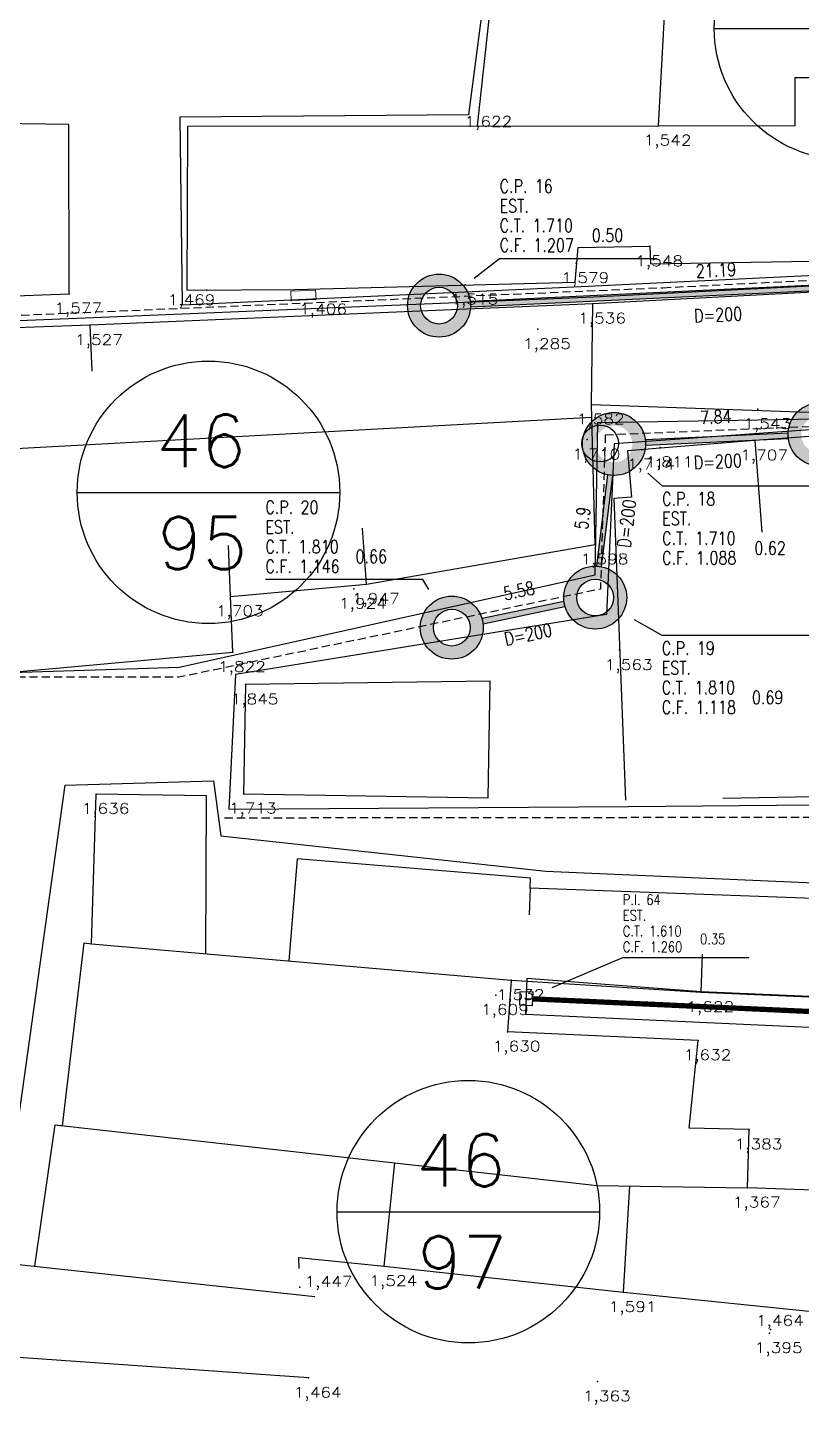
# Model space of a CAD drawing. Extents: x -160 to 364724, y -100 to 7353297.
# Drawn here: x 359214.4 to 359243.8, y 7352478.9 to 7352532 of the extents above; entities that cross this region are included whole.
import ezdxf
from ezdxf.enums import TextEntityAlignment as Align

# ---------------------------------------------------------------- set-up
doc = ezdxf.new("R2010")
doc.units = 0
doc.header["$LTSCALE"] = 5
for name, pattern in [('CENTER2', [1.125, 0.75, -0.125, 0.125, -0.125]), ('CONTINUO', [0]), ('DASHDOT2', [12.7, 6.35, -3.175, 0, -3.175]), ('HIDDEN2', [0.1875, 0.125, -0.0625])]:
    doc.linetypes.add(name, pattern=pattern)
for name, color, linetype in [('0-quadras', 6, 'Continuous'), ('COTAS', 1, 'Continuous'), ('LISTAGEM_TEXTO', 7, 'Continuous'), ('LT-COTAS-W', 7, 'CONTINUO'), ('ortofoto', 7, 'Continuous'), ('P_Eixo', 1, 'CENTER2'), ('PONTOS-AGUA_U', 7, 'Continuous'), ('PONTOS-CAIXAS', 7, 'Continuous'), ('PONTOS-CAIXAS_U', 1, 'Continuous'), ('PS_IND_COMPRIMENTO', 7, 'Continuous'), ('PS_IND_DIAMETRO', 7, 'Continuous'), ('PS_PONTOS_IDENTIFICACAO_LIN', 7, 'Continuous'), ('PS_PONTOS_IDENTIFICACAO_TXT', 7, 'Continuous'), ('TEXTO', 7, 'Continuous'), ('TUBO_PVC', 1, 'Continuous')]:
    doc.layers.add(name, color=color, linetype=linetype)
doc.layers.add('LT-ALINHAMENTO-PREDIAL', color=4, linetype='DASHDOT2', lineweight=25)
doc.layers.add('LT-GRELHA', color=251, linetype='Continuous', lineweight=9)
doc.styles.add('ROMANS', font='ROMANS.shx', dxfattribs={"height": 2})
doc.styles.add('SABESP', font='ROMANS.shx', dxfattribs={"height": 2})
doc.styles.add('simplex', font='simplex.shx', dxfattribs={"width": 0.8})
doc.styles.get("Standard").update_dxf_attribs({"font": 'arial.ttf'})
picture_1 = doc.add_image_def('image1.tif', size_in_pixel=(14710, 13573))

# ---------------------------------------------------------------- blocks, each defined once
blk = doc.blocks.new('*U431', base_point=(359223.192, 7352454.855))
at = {"linetype": 'Continuous'}
blk.add_lwpolyline([(359222.942, 7352454.605), (359223.442, 7352454.605), (359223.442, 7352455.105), (359222.942, 7352455.105)], close=True, dxfattribs=at)
blk = doc.blocks.new('SIMB_PONTO')
at = {"color": 0}
blk.add_point((0, 0), dxfattribs=at)
for tag in ['COTA', 'PONTO', 'DESC']:
    blk.add_attdef(tag, (0, 0), '', height=1)
blk = doc.blocks.new('*U801', base_point=(550.698, 290.358))
blk.add_circle((550.698, 290.358), 0.14)
blk = doc.blocks.new('*U802', base_point=(550.698, 290.358))
blk.add_circle((550.698, 290.358), 0.14)
blk = doc.blocks.new('*U803', base_point=(550.698, 290.358))
blk.add_circle((550.698, 290.358), 0.14)
blk = doc.blocks.new('*U804', base_point=(550.698, 290.358))
blk.add_circle((550.698, 290.358), 0.14)
blk = doc.blocks.new('*U816', base_point=(9679.184, 9377.793))
at = {"const_width": 0.1, "flags": 128}
blk.add_lwpolyline([(9678.994, 9377.793, 1), (9679.374, 9377.793, 1)], format="xyb", close=True, dxfattribs=at)
blk.add_circle((9679.184, 9377.793), 0.24)
blk = doc.blocks.new('*U817', base_point=(9679.184, 9377.793))
at = {"const_width": 0.1, "flags": 128}
blk.add_lwpolyline([(9678.994, 9377.793, 1), (9679.374, 9377.793, 1)], format="xyb", close=True, dxfattribs=at)
blk.add_circle((9679.184, 9377.793), 0.24)
blk = doc.blocks.new('*U818', base_point=(9679.184, 9377.793))
at = {"const_width": 0.1, "flags": 128}
blk.add_lwpolyline([(9678.994, 9377.793, 1), (9679.374, 9377.793, 1)], format="xyb", close=True, dxfattribs=at)
blk.add_circle((9679.184, 9377.793), 0.24)
blk = doc.blocks.new('*U819', base_point=(9679.184, 9377.793))
at = {"const_width": 0.1, "flags": 128}
blk.add_lwpolyline([(9678.994, 9377.793, 1), (9679.374, 9377.793, 1)], format="xyb", close=True, dxfattribs=at)
blk.add_circle((9679.184, 9377.793), 0.24)
blk = doc.blocks.new('*U820', base_point=(9679.184, 9377.793))
at = {"const_width": 0.1, "flags": 128}
blk.add_lwpolyline([(9678.994, 9377.793, 1), (9679.374, 9377.793, 1)], format="xyb", close=True, dxfattribs=at)
blk.add_circle((9679.184, 9377.793), 0.24)

msp = doc.modelspace()

# ---------------------------------------------------------------- hatches: boundary and pattern name
at = {"layer": 'LISTAGEM_TEXTO', "transparency": 33554559}
h = msp.add_hatch(color=1, dxfattribs=at)
h.dxf.hatch_style = 1
h.paths.add_polyline_path([(359265.252, 7352569.615), (359265.251, 7352569.578, -0.003467), (359265.251, 7352569.561, -0.016509), (359265.248, 7352569.482), (359265.247, 7352569.43), (359271.643, 7352569.263), (359271.644, 7352569.277)])
h.paths.add_polyline_path([(359273.747, 7352569.408), (359265.252, 7352569.63), (359265.252, 7352569.615), (359271.644, 7352569.277), (359271.643, 7352569.263), (359273.741, 7352569.208), (359273.744, 7352569.308)])
h.paths.add_polyline_path([(359247.157, 7352565.387), (359247.151, 7352565.322, -0.014358), (359247.144, 7352565.253), (359247.138, 7352565.188), (359272.554, 7352562.688), (359272.952, 7352562.688), (359272.952, 7352562.649), (359273.989, 7352562.547), (359273.997, 7352562.626, -0.014358), (359274.001, 7352562.666), (359274.009, 7352562.746)])
h.paths.add_polyline_path([(359248.258, 7352551.015, -0.179664), (359248.277, 7352550.814), (359273.785, 7352549.638), (359273.785, 7352549.8), (359274.48, 7352549.8), (359274.48, 7352549.806)])
h.paths.add_polyline_path([(359244.744, 7352554.669), (359244.695, 7352554.672, -0.021192), (359244.593, 7352554.677), (359244.544, 7352554.68), (359244.415, 7352552.293), (359244.464, 7352552.29, -0.021192), (359244.566, 7352552.285), (359244.615, 7352552.282)])
h.paths.add_polyline_path([(359246.767, 7352551.084), (359245.652, 7352551.135), (359245.65, 7352551.088, -0.021786), (359245.645, 7352550.983), (359245.643, 7352550.935), (359246.763, 7352550.884)])
h.paths.add_polyline_path([(359247.178, 7352551.065), (359246.767, 7352551.084), (359246.763, 7352550.884), (359247.163, 7352550.865, -0.099911), (359247.176, 7352550.979)])
h.paths.add_polyline_path([(359247.695, 7352551.041), (359247.221, 7352551.063, 0.083114), (359247.176, 7352550.979), (359247.174, 7352550.865), (359248.277, 7352550.814, 0.179664), (359248.258, 7352551.015), (359247.748, 7352551.039, 0.052851), (359247.722, 7352550.983, 0.055836)])
h.paths.add_polyline_path([(359247.221, 7352551.063), (359247.178, 7352551.065), (359247.176, 7352550.979, -0.083114)])
h.paths.add_polyline_path([(359247.176, 7352550.979, 0.099911), (359247.163, 7352550.865), (359247.174, 7352550.865)])
h.paths.add_polyline_path([(359243.252, 7352551.017, -0.015414), (359243.25, 7352551.091, -0.003847), (359243.25, 7352551.109), (359243.249, 7352551.163), (359230.449, 7352550.867), (359230.45, 7352550.813, -0.008821), (359230.452, 7352550.771), (359232.044, 7352550.703), (359239.414, 7352550.874), (359243.253, 7352550.978)])
h.paths.add_polyline_path([(359229.879, 7352556.05), (359229.876, 7352556.001, -0.021141), (359229.871, 7352555.9), (359229.868, 7352555.851), (359231.699, 7352555.751), (359231.701, 7352555.8, -0.021141), (359231.707, 7352555.901), (359231.71, 7352555.95)])
h.paths.add_polyline_path([(359237.71, 7352556.203), (359237.704, 7352556.259, -0.018401), (359237.694, 7352556.347), (359237.688, 7352556.402), (359234.083, 7352556.013), (359234.089, 7352555.958, -0.018401), (359234.098, 7352555.87), (359234.104, 7352555.815)])
h.paths.add_polyline_path([(359240.095, 7352556.416), (359240.088, 7352556.348, -0.013067), (359240.082, 7352556.285), (359240.076, 7352556.217), (359243.505, 7352555.887), (359243.512, 7352555.955, -0.013067), (359243.518, 7352556.018), (359243.524, 7352556.086)])
h.paths.add_polyline_path([(359230.444, 7352543.736), (359230.44, 7352543.678, -0.017571), (359230.434, 7352543.594), (359230.43, 7352543.536), (359239.513, 7352542.904), (359245.367, 7352542.607, -0.006678), (359245.37, 7352542.639), (359245.374, 7352542.697)])
h.paths.add_polyline_path([(359245.367, 7352542.607), (359239.513, 7352542.904), (359245.36, 7352542.497), (359245.364, 7352542.555, -0.010892)])
h.paths.add_polyline_path([(359247.765, 7352542.585), (359247.763, 7352542.532, -0.003767), (359247.764, 7352542.513, -0.005878), (359247.763, 7352542.485), (359248.945, 7352542.425), (359257.84, 7352542.275), (359263.011, 7352542.022), (359272.037, 7352541.807), (359272.037, 7352541.955), (359272.842, 7352541.955), (359272.842, 7352541.788), (359274.593, 7352541.746), (359274.595, 7352541.819, -0.003767), (359274.595, 7352541.83, -0.015667), (359274.596, 7352541.873), (359274.598, 7352541.946)])
h.paths.add_polyline_path([(359248.945, 7352542.425), (359247.763, 7352542.485, -0.009788), (359247.761, 7352542.438), (359247.76, 7352542.385), (359263.011, 7352542.022), (359257.84, 7352542.275)])
h.paths.add_polyline_path([(359272.538, 7352524.755), (359255.568, 7352522.945), (359257.002, 7352523.091), (359264.606, 7352523.756), (359271.9, 7352524.486), (359272.538, 7352524.554), (359272.538, 7352524.591)])
h.paths.add_polyline_path([(359274.306, 7352524.868), (359274.299, 7352524.943), (359273.343, 7352524.841), (359273.343, 7352524.639), (359274.32, 7352524.744), (359274.312, 7352524.818, -0.017997)])
h.paths.add_polyline_path([(359273.343, 7352524.841), (359272.538, 7352524.755), (359272.538, 7352524.591), (359272.889, 7352524.591), (359273.343, 7352524.639)])
h.paths.add_polyline_path([(359272.889, 7352524.591), (359272.538, 7352524.591), (359272.538, 7352524.554)])
h.paths.add_polyline_path([(359271.9, 7352524.486), (359264.606, 7352523.756), (359257.002, 7352523.091), (359255.568, 7352522.945), (359252.397, 7352522.607), (359252.407, 7352522.508), (359252.418, 7352522.408)])
h.paths.add_polyline_path([(359250.013, 7352522.414), (359250.013, 7352522.424), (359231.238, 7352521.535), (359231.239, 7352521.511), (359235.946, 7352521.706)])
h.paths.add_polyline_path([(359250.022, 7352522.224), (359250.017, 7352522.324), (359250.013, 7352522.414), (359235.946, 7352521.706), (359231.239, 7352521.511), (359231.243, 7352521.435), (359231.248, 7352521.335)])
h.paths.add_polyline_path([(359234.84, 7352509.912), (359234.83, 7352509.961, -0.021004), (359234.809, 7352510.059), (359234.799, 7352510.108), (359231.683, 7352509.456), (359231.693, 7352509.407, -0.021004), (359231.714, 7352509.309), (359231.724, 7352509.26)])
h.paths.add_polyline_path([(359236.651, 7352514.81), (359236.655, 7352514.907), (359236.614, 7352514.912, -0.021324), (359236.512, 7352514.924), (359236.464, 7352514.93), (359236.039, 7352511.458), (359236.088, 7352511.452, -0.021324), (359236.189, 7352511.44), (359236.238, 7352511.434)])
h.paths.add_polyline_path([(359243.337, 7352516.469), (359243.334, 7352516.517), (359240.722, 7352516.395), (359237.905, 7352516.194, -0.0171), (359237.908, 7352516.112), (359237.911, 7352516.064), (359242.773, 7352516.29), (359243.343, 7352516.334), (359243.341, 7352516.365, -0.021773)])
h.paths.add_polyline_path([(359240.722, 7352516.395), (359237.901, 7352516.264), (359237.904, 7352516.216, -0.00467), (359237.905, 7352516.194)])
h.paths.add_polyline_path([(359252.599, 7352517.035), (359272.079, 7352518.637), (359272.073, 7352518.838), (359245.724, 7352516.671), (359245.73, 7352516.596, -0.010344), (359245.734, 7352516.546), (359245.737, 7352516.515)])
h.paths.add_polyline_path([(359252.599, 7352517.035), (359245.737, 7352516.515), (359245.74, 7352516.471)])
h.paths.add_polyline_path([(359274.205, 7352518.913), (359274.197, 7352519.012), (359272.073, 7352518.838), (359272.079, 7352518.637), (359274.214, 7352518.813)])

# ---------------------------------------------------------------- linework, layer by layer
at = {"layer": '0-quadras', "color": 5, "lineweight": 30, "ltscale": 0.3}
for points in [[(359257.84, 7352542.275), (359248.945, 7352542.425), (359239.477, 7352542.906), (359227.176, 7352543.713), (359205.154, 7352545.508), (359204.523, 7352537.387), (359232.136, 7352536.068), (359231.173, 7352528.645), (359220.179, 7352528.562), (359220.262, 7352521.414), (359235.461, 7352522.103), (359250.112, 7352522.818), (359271.873, 7352525.354), (359271.375, 7352541.612)], [(359264.606, 7352523.756), (359257.002, 7352523.091), (359250.639, 7352522.445), (359235.946, 7352521.706), (359216.571, 7352520.903), (359208.358, 7352520.575), (359208.369, 7352521.514), (359202.677, 7352521.388), (359203.152, 7352514.956), (359208.084, 7352515.304), (359208.218, 7352509.702), (359211.275, 7352509.938), (359211.733, 7352507.336), (359220.147, 7352507.606), (359235.994, 7352511.119), (359236.096, 7352516.927), (359244.48, 7352517.065), (359272.052, 7352519.519), (359271.927, 7352524.488)], [(359259.784, 7352517.893), (359252.896, 7352517.266), (359236.708, 7352516.108), (359236.418, 7352509.61), (359222.289, 7352507.329), (359222.045, 7352502.195), (359237.261, 7352502.304), (359272.525, 7352502.62), (359272.073, 7352518.853)]]:
    msp.add_lwpolyline(points, close=True, dxfattribs=at)
for points in [[(359212.394, 7352478.7), (359215.808, 7352503.108), (359221.458, 7352503.277), (359221.733, 7352501.186), (359234.116, 7352499.839), (359258.921, 7352498.752), (359259.059, 7352500.988), (359272.505, 7352501.32), (359272.391, 7352493.925), (359262.238, 7352494.289), (359249.195, 7352494.843), (359240.023, 7352495.233), (359233.392, 7352495.747), (359233.333, 7352494.385)], [(359233.333, 7352494.385), (359272.371, 7352492.601), (359272.209, 7352481.482), (359261.981, 7352481.631), (359247.567, 7352481.574), (359245.959, 7352481.652), (359245.916, 7352480.118), (359252.607, 7352479.931), (359267.907, 7352480.519), (359272.185, 7352480.531), (359272.022, 7352469.893)]]:
    msp.add_lwpolyline(points, dxfattribs=at)
at = {"layer": 'COTAS', "ltscale": 4}
for p, q in [((359240.525, 7352531.932), (359250.525, 7352531.932)), ((359216.265, 7352514.26), (359226.265, 7352514.26)), ((359226.161, 7352486.854), (359236.161, 7352486.854))]:
    msp.add_line(p, q, dxfattribs=at)
at = {"layer": 'COTAS'}
for centre in [(359245.525, 7352531.94), (359221.265, 7352514.268), (359231.161, 7352486.862)]:
    msp.add_circle(centre, 5, dxfattribs=at)
at = {"layer": 'LT-ALINHAMENTO-PREDIAL', "color": 8}
for p, q in [((359232.436, 7352536.741), (359231.493, 7352528.225)), ((359238.398, 7352528.231), (359238.786, 7352535.2)), ((359235.343, 7352523.591), (359238.077, 7352523.638)), ((359238.077, 7352523.638), (359238.092, 7352522.969)), ((359235.224, 7352522.277), (359235.343, 7352523.591)), ((359238.092, 7352522.969), (359249.621, 7352523.155)), ((359224.56, 7352521.994), (359235.224, 7352522.277)), ((359250.822, 7352522.246), (359235.904, 7352521.449)), ((359209.762, 7352521.61), (359215.956, 7352521.829)), ((359220.459, 7352521.967), (359224.56, 7352521.994)), ((359235.904, 7352521.449), (359216.747, 7352520.632)), ((359216.747, 7352520.632), (359209.806, 7352520.386)), ((359235.994, 7352512.278), (359235.852, 7352517.613)), ((359235.852, 7352517.613), (359244.477, 7352517.312)), ((359253.258, 7352517.085), (359242.075, 7352516.238)), ((359242.075, 7352516.238), (359237.226, 7352515.845)), ((359227.287, 7352510.774), (359235.994, 7352512.278)), ((359222.108, 7352510.304), (359227.287, 7352510.774)), ((359222.19, 7352508.175), (359222.108, 7352510.304)), ((359211.986, 7352507.248), (359222.19, 7352508.175)), ((359232.798, 7352495.68), (359240.023, 7352495.221)), ((359240.023, 7352495.221), (359249.195, 7352494.843)), ((359239.917, 7352493.387), (359232.646, 7352493.721)), ((359239.574, 7352490.046), (359239.917, 7352493.387)), ((359241.86, 7352489.992), (359239.574, 7352490.046)), ((359241.794, 7352487.776), (359241.86, 7352489.992)), ((359246.53, 7352487.608), (359241.794, 7352487.776)), ((359237.068, 7352483.792), (359246.077, 7352482.879))]:
    msp.add_line(p, q, dxfattribs=at)
at = {"layer": 'LT-ALINHAMENTO-PREDIAL', "color": 8, "ltscale": 3, "flags": 128}
for points in [[(359220.459, 7352521.967), (359220.478, 7352528.216), (359238.398, 7352528.231), (359243.606, 7352528.235), (359243.605, 7352530.066), (359244.476, 7352530.066), (359244.589, 7352535.861)], [(359215.956, 7352521.829), (359215.945, 7352528.281), (359194.749, 7352528.609), (359194.985, 7352516.569), (359203.529, 7352516.3)], [(359237.226, 7352515.845), (359237.368, 7352514.083), (359236.696, 7352514.028), (359237.141, 7352502.537)], [(359214.653, 7352484.786), (359215.431, 7352490.17), (359215.711, 7352490.139), (359216.537, 7352497.1), (359216.813, 7352497.067), (359216.994, 7352502.774)], [(359221.169, 7352496.689), (359221.189, 7352502.705), (359216.994, 7352502.774)], [(359261.792, 7352500.532), (359259.774, 7352500.6), (359259.694, 7352498.226), (359233.51, 7352499.189), (359233.524, 7352499.574), (359224.64, 7352500.305), (359224.32, 7352496.416)], [(359233.51, 7352499.189), (359233.473, 7352498.175)], [(359216.813, 7352497.067), (359232.798, 7352495.68)], [(359215.431, 7352490.17), (359236.067, 7352487.865), (359241.794, 7352487.776)], [(359225.275, 7352477.408), (359213.116, 7352478.281), (359213.917, 7352484.865), (359225.319, 7352483.637)]]:
    msp.add_lwpolyline(points, dxfattribs=at)
at = {"layer": 'LT-ALINHAMENTO-PREDIAL', "color": 8, "flags": 128}
for points in [[(359235.852, 7352517.613), (359235.904, 7352521.449)], [(359216.747, 7352520.632), (359216.821, 7352518.884)], [(359242.075, 7352516.238), (359242.339, 7352512.748)], [(359227.287, 7352510.774), (359227.129, 7352512.898)], [(359222.108, 7352510.304), (359222.034, 7352512.241)], [(359240.023, 7352495.221), (359240.083, 7352496.671)], [(359227.956, 7352484.789), (359228.361, 7352488.725)], [(359273.708, 7352476.563), (359272.515, 7352476.636), (359272.568, 7352480.116), (359267.907, 7352480.519), (359252.607, 7352479.999), (359244.834, 7352480.149), (359236.085, 7352480.394), (359235.935, 7352476.539), (359225.275, 7352477.408), (359225.076, 7352480.534), (359225.335, 7352483.837), (359224.743, 7352483.885), (359224.71, 7352485.12), (359227.956, 7352484.789), (359237.068, 7352483.792)], [(359225.076, 7352480.534), (359213.488, 7352481.346)]]:
    msp.add_lwpolyline(points, dxfattribs=at)
at = {"layer": 'LT-ALINHAMENTO-PREDIAL', "color": 8, "ltscale": 3, "flags": 128}
for points, elevation in [([(359211.986, 7352507.248), (359211.592, 7352510.316), (359208.58, 7352509.93), (359208.255, 7352515.63), (359235.865, 7352517.128)], 1.731), ([(359222.669, 7352506.942), (359222.603, 7352502.783), (359231.917, 7352502.627), (359231.991, 7352507.074), (359222.669, 7352506.942)], 1.845), ([(359232.798, 7352495.68), (359232.646, 7352493.721)], 1.532), ([(359237.068, 7352483.793), (359237.31, 7352487.845)], 1.591)]:
    msp.add_lwpolyline(points, dxfattribs=dict(at, elevation=elevation))
at = {"layer": 'LT-ALINHAMENTO-PREDIAL', "color": 8, "elevation": 1.533, "flags": 128}
msp.add_lwpolyline([(359272.596, 7352503.153), (359237.141, 7352502.537)], dxfattribs=at)
at = {"layer": 'LT-GRELHA', "flags": 128}
msp.add_lwpolyline([(359224.416, 7352521.573), (359225.364, 7352521.616), (359225.347, 7352521.972), (359224.4, 7352521.928)], close=True, dxfattribs=at)
at = {"layer": 'P_Eixo', "color": 1, "linetype": 'HIDDEN2', "ltscale": 0.5}
for p, q in [((359238.572, 7352522.063), (359251.414, 7352522.709)), ((359210.39, 7352520.857), (359238.572, 7352522.063)), ((359236.376, 7352516.457), (359244.736, 7352516.801)), ((359221.878, 7352501.87), (359276.942, 7352501.928)), ((359233.366, 7352494.982), (359277.119, 7352493.261))]:
    msp.add_line(p, q, dxfattribs=at)
at = {"layer": 'P_Eixo', "linetype": 'HIDDEN2', "ltscale": 0.5, "flags": 128}
msp.add_lwpolyline([(359236.376, 7352516.457), (359236.192, 7352510.584), (359220.122, 7352507.22), (359208.052, 7352507.22)], dxfattribs=at)
at = {"layer": 'PS_PONTOS_IDENTIFICACAO_LIN', "linetype": 'Continuous'}
for points in [[(359231.384, 7352522.424), (359232.352, 7352523.18), (359238.352, 7352523.18)], [(359237.992, 7352514.995), (359238.542, 7352514.518), (359244.542, 7352514.518)], [(359229.657, 7352510.57), (359229.432, 7352510.946), (359223.432, 7352510.946)], [(359237.474, 7352509.421), (359238.525, 7352508.829), (359244.525, 7352508.829)], [(359234.357, 7352495.405), (359237.045, 7352496.552), (359241.845, 7352496.552)]]:
    msp.add_lwpolyline(points, dxfattribs=at)
at = {"layer": 'TUBO_PVC'}
for points in [[(359231.243, 7352521.435), (359231.248, 7352521.335), (359250.022, 7352522.224), (359250.017, 7352522.324), (359250.013, 7352522.424), (359231.238, 7352521.535)], [(359237.906, 7352516.164), (359237.911, 7352516.064), (359243.344, 7352516.317), (359243.339, 7352516.417), (359243.334, 7352516.517), (359237.901, 7352516.264)], [(359236.139, 7352511.446), (359236.238, 7352511.434), (359236.662, 7352514.906), (359236.563, 7352514.918), (359236.464, 7352514.93), (359236.039, 7352511.458)], [(359231.704, 7352509.358), (359231.724, 7352509.26), (359234.84, 7352509.912), (359234.82, 7352510.01), (359234.799, 7352510.108), (359231.683, 7352509.456)]]:
    msp.add_lwpolyline(points, close=True, dxfattribs=at)
at = {"layer": 'TUBO_PVC', "const_width": 0.2}
msp.add_lwpolyline([(359233.616, 7352494.97), (359272.162, 7352493.216)], dxfattribs=at)

# ---------------------------------------------------------------- block references
at = {"layer": 'LT-COTAS-W', "color": 3}
ref = msp.add_blockref('SIMB_PONTO', (359231.573, 7352528.946, 1.622), dxfattribs=at)
ref.add_attrib('COTA', '1,622', dxfattribs={"layer": '0', "color": 8, "height": 0.4, "style": 'simplex', "width": 1.197656, "flags": 8}).set_placement((359231.01, 7352528.196), (359232.835, 7352528.196), align=Align.FIT)
for p in [(359231.573, 7352528.946, 1.622), (359238.398, 7352528.231, 1.542), (359238.077, 7352523.638, 1.548), (359235.265, 7352522.997, 1.579), (359231.04, 7352522.174, 1.515), (359215.956, 7352521.83, 1.577), (359221.199, 7352521.972, 1.469), (359224.416, 7352521.573, 1.406), (359235.904, 7352521.449, 1.536), (359216.747, 7352520.632, 1.527), (359233.803, 7352520.48, 1.285), (359235.852, 7352517.613, 1.582), (359242.191, 7352517.431, 1.543), (359235.685, 7352516.273, 1.71), (359242.075, 7352516.238, 1.707), (359237.762, 7352515.888, 1.714), (359238.461, 7352515.979, 1.811), (359235.994, 7352512.278, 1.598), (359226.798, 7352510.591, 1.924), (359227.287, 7352510.774, 1.947), (359222.108, 7352510.304, 1.703), (359236.919, 7352508.254, 1.563), (359222.19, 7352508.175, 1.822), (359222.669, 7352506.942, 1.845), (359216.994, 7352502.774, 1.636), (359222.603, 7352502.783, 1.713), (359232.798, 7352495.68, 1.532), (359232.204, 7352495.115, 1.609), (359240.023, 7352495.221, 1.622), (359232.646, 7352493.721, 1.63), (359239.917, 7352493.387, 1.632), (359241.86, 7352489.992, 1.383), (359241.794, 7352487.776, 1.367), (359227.956, 7352484.789, 1.524), (359224.74, 7352483.993, 1.447), (359237.068, 7352483.793, 1.591), (359242.673, 7352482.38, 1.464), (359242.629, 7352482.233, 1.395), (359225.076, 7352480.534, 1.464), (359236.085, 7352480.394, 1.363)]:
    msp.add_blockref('SIMB_PONTO', p, dxfattribs=at)
ref = msp.add_blockref('SIMB_PONTO', (359238.398, 7352528.231, 1.542), dxfattribs=at)
ref.add_attrib('COTA', '1,542', dxfattribs={"layer": '0', "color": 8, "height": 0.4, "style": 'simplex', "width": 1.197656, "flags": 8}).set_placement((359237.835, 7352527.481), (359239.66, 7352527.481), align=Align.FIT)
ref = msp.add_blockref('SIMB_PONTO', (359238.077, 7352523.638, 1.548), dxfattribs=at)
ref.add_attrib('COTA', '1,548', dxfattribs={"layer": '0', "color": 8, "height": 0.4, "style": 'simplex', "width": 1.197656, "flags": 8}).set_placement((359237.515, 7352522.888), (359239.34, 7352522.888), align=Align.FIT)
ref = msp.add_blockref('SIMB_PONTO', (359235.265, 7352522.997, 1.579), dxfattribs=at)
ref.add_attrib('COTA', '1,579', dxfattribs={"layer": '0', "color": 8, "height": 0.4, "style": 'simplex', "width": 1.212816, "flags": 8}).set_placement((359234.703, 7352522.247), (359236.528, 7352522.247), align=Align.FIT)
ref = msp.add_blockref('SIMB_PONTO', (359231.04, 7352522.174, 1.515), dxfattribs=at)
ref.add_attrib('COTA', '1,515', dxfattribs={"layer": '0', "color": 8, "height": 0.4, "style": 'simplex', "width": 1.260691, "flags": 8}).set_placement((359230.478, 7352521.424), (359232.303, 7352521.424), align=Align.FIT)
ref = msp.add_blockref('SIMB_PONTO', (359215.956, 7352521.83, 1.577), dxfattribs=at)
ref.add_attrib('COTA', '1,577', dxfattribs={"layer": '0', "color": 8, "height": 0.4, "style": 'simplex', "width": 1.197656, "flags": 8}).set_placement((359215.394, 7352521.08), (359217.219, 7352521.08), align=Align.FIT)
ref = msp.add_blockref('SIMB_PONTO', (359221.199, 7352521.972, 1.469), dxfattribs=at)
ref.add_attrib('COTA', '1,469', dxfattribs={"layer": '0', "color": 8, "height": 0.4, "style": 'simplex', "width": 1.212816, "flags": 8}).set_placement((359219.705, 7352521.401), (359221.53, 7352521.401), align=Align.FIT)
ref = msp.add_blockref('SIMB_PONTO', (359224.416, 7352521.573, 1.406), dxfattribs=at)
ref.add_attrib('COTA', '1,406', dxfattribs={"layer": '0', "color": 8, "height": 0.4, "style": 'simplex', "width": 1.212816, "flags": 8}).set_placement((359224.718, 7352521.05), (359226.543, 7352521.05), align=Align.FIT)
ref = msp.add_blockref('SIMB_PONTO', (359235.904, 7352521.449, 1.536), dxfattribs=at)
ref.add_attrib('COTA', '1,536', dxfattribs={"layer": '0', "color": 8, "height": 0.4, "style": 'simplex', "width": 1.212816, "flags": 8}).set_placement((359235.341, 7352520.699), (359237.166, 7352520.699), align=Align.FIT)
ref = msp.add_blockref('SIMB_PONTO', (359216.747, 7352520.632, 1.527), dxfattribs=at)
ref.add_attrib('COTA', '1,527', dxfattribs={"layer": '0', "color": 8, "height": 0.4, "style": 'simplex', "width": 1.197656, "flags": 8}).set_placement((359216.184, 7352519.882), (359218.009, 7352519.882), align=Align.FIT)
ref = msp.add_blockref('SIMB_PONTO', (359233.803, 7352520.48, 1.285), dxfattribs=at)
ref.add_attrib('COTA', '1,285', dxfattribs={"layer": '0', "color": 8, "height": 0.4, "style": 'simplex', "width": 1.197656, "flags": 8}).set_placement((359233.24, 7352519.73), (359235.065, 7352519.73), align=Align.FIT)
ref = msp.add_blockref('SIMB_PONTO', (359235.852, 7352517.613, 1.582), dxfattribs=at)
ref.add_attrib('COTA', '1,582', dxfattribs={"layer": '0', "color": 8, "height": 0.4, "style": 'simplex', "width": 1.197656, "flags": 8}).set_placement((359235.29, 7352516.863), (359237.115, 7352516.863), align=Align.FIT)
ref = msp.add_blockref('SIMB_PONTO', (359242.191, 7352517.431, 1.543), dxfattribs=at)
ref.add_attrib('COTA', '1,543', dxfattribs={"layer": '0', "color": 8, "height": 0.4, "style": 'simplex', "width": 1.197656, "flags": 8}).set_placement((359241.629, 7352516.681), (359243.454, 7352516.681), align=Align.FIT)
ref = msp.add_blockref('SIMB_PONTO', (359235.685, 7352516.273, 1.71), dxfattribs=at)
ref.add_attrib('COTA', '1,710', dxfattribs={"layer": '0', "color": 8, "height": 0.4, "style": 'simplex', "width": 1.260691, "flags": 8}).set_placement((359235.122, 7352515.523), (359236.947, 7352515.523), align=Align.FIT)
ref = msp.add_blockref('SIMB_PONTO', (359242.075, 7352516.238, 1.707), dxfattribs=at)
ref.add_attrib('COTA', '1,707', dxfattribs={"layer": '0', "color": 8, "height": 0.4, "style": 'simplex', "width": 1.197656, "flags": 8}).set_placement((359241.512, 7352515.488), (359243.337, 7352515.488), align=Align.FIT)
ref = msp.add_blockref('SIMB_PONTO', (359237.762, 7352515.888, 1.714), dxfattribs=at)
ref.add_attrib('COTA', '1,714', dxfattribs={"layer": '0', "color": 8, "height": 0.4, "style": 'simplex', "width": 1.244318, "flags": 8}).set_placement((359237.2, 7352515.138), (359239.025, 7352515.138), align=Align.FIT)
ref = msp.add_blockref('SIMB_PONTO', (359238.461, 7352515.979, 1.811), dxfattribs=at)
ref.add_attrib('COTA', '1,811', dxfattribs={"layer": '0', "color": 8, "height": 0.4, "style": 'simplex', "width": 1.430037, "flags": 8}).set_placement((359237.898, 7352515.229), (359239.723, 7352515.229), align=Align.FIT)
ref = msp.add_blockref('SIMB_PONTO', (359235.994, 7352512.278, 1.598), dxfattribs=at)
ref.add_attrib('COTA', '1,598', dxfattribs={"layer": '0', "color": 8, "height": 0.4, "style": 'simplex', "width": 1.197656, "flags": 8}).set_placement((359235.432, 7352511.528), (359237.257, 7352511.528), align=Align.FIT)
ref = msp.add_blockref('SIMB_PONTO', (359226.798, 7352510.591, 1.924), dxfattribs=at)
ref.add_attrib('COTA', '1,924', dxfattribs={"layer": '0', "color": 8, "height": 0.4, "style": 'simplex', "width": 1.18287, "flags": 8}).set_placement((359226.236, 7352509.841), (359228.061, 7352509.841), align=Align.FIT)
ref = msp.add_blockref('SIMB_PONTO', (359227.287, 7352510.774, 1.947), dxfattribs=at)
ref.add_attrib('COTA', '1,947', dxfattribs={"layer": '0', "color": 8, "height": 0.4, "style": 'simplex', "width": 1.197656, "flags": 8}).set_placement((359226.724, 7352510.024), (359228.549, 7352510.024), align=Align.FIT)
ref = msp.add_blockref('SIMB_PONTO', (359222.108, 7352510.304, 1.703), dxfattribs=at)
ref.add_attrib('COTA', '1,703', dxfattribs={"layer": '0', "color": 8, "height": 0.4, "style": 'simplex', "width": 1.197656, "flags": 8}).set_placement((359221.546, 7352509.554), (359223.371, 7352509.554), align=Align.FIT)
ref = msp.add_blockref('SIMB_PONTO', (359236.919, 7352508.254, 1.563), dxfattribs=at)
ref.add_attrib('COTA', '1,563', dxfattribs={"layer": '0', "color": 8, "height": 0.4, "style": 'simplex', "width": 1.197656, "flags": 8}).set_placement((359236.357, 7352507.504), (359238.182, 7352507.504), align=Align.FIT)
ref = msp.add_blockref('SIMB_PONTO', (359222.19, 7352508.175, 1.822), dxfattribs=at)
ref.add_attrib('COTA', '1,822', dxfattribs={"layer": '0', "color": 8, "height": 0.4, "style": 'simplex', "width": 1.197656, "flags": 8}).set_placement((359221.628, 7352507.425), (359223.453, 7352507.425), align=Align.FIT)
ref = msp.add_blockref('SIMB_PONTO', (359222.669, 7352506.942, 1.845), dxfattribs=at)
ref.add_attrib('COTA', '1,845', dxfattribs={"layer": '0', "color": 8, "height": 0.4, "style": 'simplex', "width": 1.197656, "flags": 8}).set_placement((359222.106, 7352506.192), (359223.931, 7352506.192), align=Align.FIT)
ref = msp.add_blockref('SIMB_PONTO', (359216.994, 7352502.774, 1.636), dxfattribs=at)
ref.add_attrib('COTA', '1,636', dxfattribs={"layer": '0', "color": 8, "height": 0.4, "style": 'simplex', "width": 1.212816, "flags": 8}).set_placement((359216.432, 7352502.024), (359218.257, 7352502.024), align=Align.FIT)
ref = msp.add_blockref('SIMB_PONTO', (359222.603, 7352502.783, 1.713), dxfattribs=at)
ref.add_attrib('COTA', '1,713', dxfattribs={"layer": '0', "color": 8, "height": 0.4, "style": 'simplex', "width": 1.260691, "flags": 8}).set_placement((359222.041, 7352502.033), (359223.866, 7352502.033), align=Align.FIT)
ref = msp.add_blockref('SIMB_PONTO', (359232.798, 7352495.68, 1.532), dxfattribs=at)
ref.add_attrib('COTA', '1,532', dxfattribs={"layer": '0', "color": 8, "height": 0.4, "style": 'simplex', "width": 1.197656, "flags": 8}).set_placement((359232.236, 7352494.93), (359234.061, 7352494.93), align=Align.FIT)
ref = msp.add_blockref('SIMB_PONTO', (359232.204, 7352495.115, 1.609), dxfattribs=at)
ref.add_attrib('COTA', '1,609', dxfattribs={"layer": '0', "color": 8, "height": 0.4, "style": 'simplex', "width": 1.212816, "flags": 8}).set_placement((359231.641, 7352494.365), (359233.466, 7352494.365), align=Align.FIT)
ref = msp.add_blockref('SIMB_PONTO', (359240.023, 7352495.221, 1.622), dxfattribs=at)
ref.add_attrib('COTA', '1,622', dxfattribs={"layer": '0', "color": 8, "height": 0.4, "style": 'simplex', "width": 1.197656, "flags": 8}).set_placement((359239.46, 7352494.471), (359241.285, 7352494.471), align=Align.FIT)
ref = msp.add_blockref('SIMB_PONTO', (359232.646, 7352493.721, 1.63), dxfattribs=at)
ref.add_attrib('COTA', '1,630', dxfattribs={"layer": '0', "color": 8, "height": 0.4, "style": 'simplex', "width": 1.197656, "flags": 8}).set_placement((359232.084, 7352492.971), (359233.909, 7352492.971), align=Align.FIT)
ref = msp.add_blockref('SIMB_PONTO', (359239.917, 7352493.387, 1.632), dxfattribs=at)
ref.add_attrib('COTA', '1,632', dxfattribs={"layer": '0', "color": 8, "height": 0.4, "style": 'simplex', "width": 1.197656, "flags": 8}).set_placement((359239.354, 7352492.637), (359241.179, 7352492.637), align=Align.FIT)
ref = msp.add_blockref('SIMB_PONTO', (359241.86, 7352489.992, 1.383), dxfattribs=at)
ref.add_attrib('COTA', '1,383', dxfattribs={"layer": '0', "color": 8, "height": 0.4, "style": 'simplex', "width": 1.197656, "flags": 8}).set_placement((359241.297, 7352489.242), (359243.122, 7352489.242), align=Align.FIT)
ref = msp.add_blockref('SIMB_PONTO', (359241.794, 7352487.776, 1.367), dxfattribs=at)
ref.add_attrib('COTA', '1,367', dxfattribs={"layer": '0', "color": 8, "height": 0.4, "style": 'simplex', "width": 1.197656, "flags": 8}).set_placement((359241.231, 7352487.026), (359243.056, 7352487.026), align=Align.FIT)
ref = msp.add_blockref('SIMB_PONTO', (359224.74, 7352483.993, 1.447), dxfattribs=at)
ref.add_attrib('COTA', '1,447', dxfattribs={"layer": '0', "color": 8, "height": 0.4, "style": 'simplex', "width": 1.197656, "flags": 8}).set_placement((359224.923, 7352484.006), (359226.748, 7352484.006), align=Align.FIT)
ref = msp.add_blockref('SIMB_PONTO', (359227.956, 7352484.789, 1.524), dxfattribs=at)
ref.add_attrib('COTA', '1,524', dxfattribs={"layer": '0', "color": 8, "height": 0.4, "style": 'simplex', "width": 1.18287, "flags": 8}).set_placement((359227.394, 7352484.039), (359229.219, 7352484.039), align=Align.FIT)
ref = msp.add_blockref('SIMB_PONTO', (359237.068, 7352483.793, 1.591), dxfattribs=at)
ref.add_attrib('COTA', '1,591', dxfattribs={"layer": '0', "color": 8, "height": 0.4, "style": 'simplex', "width": 1.349472, "flags": 8}).set_placement((359236.505, 7352483.043), (359238.33, 7352483.043), align=Align.FIT)
ref = msp.add_blockref('SIMB_PONTO', (359242.673, 7352482.38, 1.464), dxfattribs=at)
ref.add_attrib('COTA', '1,464', dxfattribs={"layer": '0', "color": 8, "height": 0.4, "style": 'simplex', "width": 1.18287, "flags": 8}).set_placement((359242.111, 7352482.519), (359243.936, 7352482.519), align=Align.FIT)
ref = msp.add_blockref('SIMB_PONTO', (359242.629, 7352482.233, 1.395), dxfattribs=at)
ref.add_attrib('COTA', '1,395', dxfattribs={"layer": '0', "color": 8, "height": 0.4, "style": 'simplex', "width": 1.197656, "flags": 8}).set_placement((359242.067, 7352481.483), (359243.892, 7352481.483), align=Align.FIT)
ref = msp.add_blockref('SIMB_PONTO', (359225.076, 7352480.534, 1.464), dxfattribs=at)
ref.add_attrib('COTA', '1,464', dxfattribs={"layer": '0', "color": 8, "height": 0.4, "style": 'simplex', "width": 1.18287, "flags": 8}).set_placement((359224.514, 7352479.784), (359226.339, 7352479.784), align=Align.FIT)
ref = msp.add_blockref('SIMB_PONTO', (359236.085, 7352480.394, 1.363), dxfattribs=at)
ref.add_attrib('COTA', '1,363', dxfattribs={"layer": '0', "color": 8, "height": 0.4, "style": 'simplex', "width": 1.197656, "flags": 8}).set_placement((359235.523, 7352479.644), (359237.347, 7352479.644), align=Align.FIT)
at = {"layer": 'PONTOS-AGUA_U', "xscale": 5, "yscale": 5, "zscale": 5}
for name, p in [('*U801', (359230.045, 7352521.378)), ('*U804', (359236.177, 7352516.128)), ('*U803', (359235.993, 7352510.256)), ('*U802', (359230.53, 7352509.112))]:
    msp.add_blockref(name, p, dxfattribs=at)
at = {"layer": 'PONTOS-CAIXAS', "rotation": 177.5545230747634}
msp.add_blockref('*U431', (359233.366, 7352494.982), dxfattribs=at)
at = {"layer": 'PONTOS-CAIXAS_U', "xscale": 5, "yscale": 5, "zscale": 5}
for name, p in [('*U816', (359230.045, 7352521.378)), ('*U818', (359236.708, 7352516.108)), ('*U817', (359244.537, 7352516.473)), ('*U819', (359235.993, 7352510.256)), ('*U820', (359230.53, 7352509.112))]:
    msp.add_blockref(name, p, dxfattribs=at)

# ---------------------------------------------------------------- texts
at = {"layer": 'PS_IND_COMPRIMENTO', "style": 'ROMANS', "width": 0.8}
for s, rotation, p in [('21.19', 2.7111, (359240.59, 7352522.728)), ('7.84', 2.665, (359240.583, 7352517.14)), ('5.9', 83.0304, (359235.507, 7352513.285)), ('5.58', 11.8227, (359233.087, 7352510.516))]:
    msp.add_text(s, height=0.5, rotation=rotation, dxfattribs=at).set_placement(p, align=Align.MIDDLE_CENTER)
at = {"layer": 'PS_IND_DIAMETRO', "style": 'ROMANS', "width": 0.8}
for rotation, p in [(2.7111, (359240.67, 7352521.03)), (2.665, (359240.662, 7352515.441)), (83.0304, (359237.194, 7352513.079)), (11.8227, (359233.436, 7352508.852))]:
    msp.add_text('D=200', height=0.5, rotation=rotation, dxfattribs=at).set_placement(p, align=Align.MIDDLE_CENTER)
at = {"layer": 'PS_PONTOS_IDENTIFICACAO_TXT', "style": 'ROMANS', "width": 0.8}
for s, height, p in [('C.P. 16', 0.5, (359232.352, 7352525.68)), ('EST. ', 0.5, (359232.352, 7352524.93)), ('C.T. 1.710', 0.5, (359232.352, 7352524.18)), ('0.50', 0.5, (359235.861, 7352523.805)), ('C.F. 1.207', 0.5, (359232.352, 7352523.43)), ('C.P. 18', 0.5, (359238.542, 7352513.768)), ('C.P. 20', 0.5, (359223.432, 7352513.446)), ('EST. ', 0.5, (359223.432, 7352512.696)), ('EST. ', 0.5, (359238.542, 7352513.018)), ('C.T. 1.710', 0.5, (359238.542, 7352512.268)), ('C.T. 1.810', 0.5, (359223.432, 7352511.946)), ('0.66', 0.5, (359226.865, 7352511.571)), ('C.F. 1.088', 0.5, (359238.542, 7352511.518)), ('0.62', 0.5, (359242.052, 7352511.893)), ('C.F. 1.146', 0.5, (359223.432, 7352511.196)), ('C.P. 19', 0.5, (359238.525, 7352508.079)), ('EST. ', 0.5, (359238.525, 7352507.329)), ('C.T. 1.810', 0.5, (359238.525, 7352506.579)), ('0.69', 0.5, (359241.958, 7352506.204)), ('C.F. 1.118', 0.5, (359238.525, 7352505.829)), ('P.I. 64', 0.4, (359237.045, 7352498.552)), ('EST. ', 0.4, (359237.045, 7352497.952)), ('C.T. 1.610', 0.4, (359237.045, 7352497.352)), ('C.F. 1.260', 0.4, (359237.045, 7352496.752)), ('0.35', 0.4, (359239.989, 7352497.052))]:
    msp.add_text(s, height=height, dxfattribs=at).set_placement(p)
at = {"layer": 'TEXTO', "style": 'SABESP'}
for s, p in [('46', (359220.975, 7352515.227)), ('95', (359221.034, 7352511.339)), ('46', (359230.871, 7352487.821)), ('97', (359230.93, 7352483.933))]:
    msp.add_text(s, height=2, dxfattribs=at).set_placement(p, align=Align.CENTER)

# ---------------------------------------------------------------- pictures from other files: only their frames are drawn
image = msp.add_image(picture_1, insert=(359073.892, 7352258.636), size_in_units=(734.398, 677.634), dxfattribs=dict(fade=70))
image.dxf.flags = 14
at = {"layer": 'ortofoto'}
image = msp.add_image(picture_1, insert=(359073.892, 7352258.636), size_in_units=(734.398, 677.634), dxfattribs=dict(at, fade=29))
image.dxf.flags = 14

doc.saveas('drawing.dxf')
